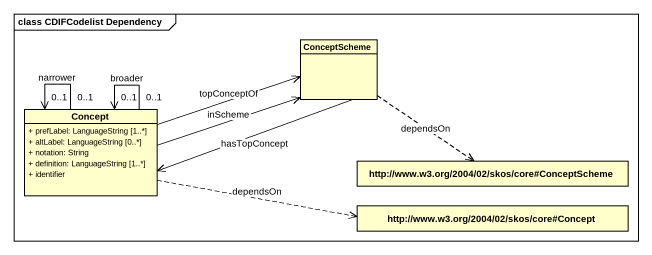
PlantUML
@startuml
mainframe class CDIFCodelist Dependency
hide circle
hide empty members
skinparam classAttributeIconSize 0
class ConceptScheme
class Concept {
  + prefLabel: LanguageString [1..*]
  + altLabel: LanguageString [0..*]
  + notation: String
  + definition: LanguageString [1..*]
  + identifier
}
class "http://www.w3.org/2004/02/skos/core#ConceptScheme" as http_www_w3_org_2004_02
class "http://www.w3.org/2004/02/skos/core#Concept" as http_www_w3_org_2004_02_2
ConceptScheme -left-> Concept : hasTopConcept
ConceptScheme ..> http_www_w3_org_2004_02 : dependsOn
Concept -right-> ConceptScheme : inScheme
Concept -right-> ConceptScheme : topConceptOf
Concept "0..1" --> "0..1" Concept : broader
Concept "0..1" --> "0..1" Concept : narrower
Concept .right.> http_www_w3_org_2004_02_2 : dependsOn
@enduml
